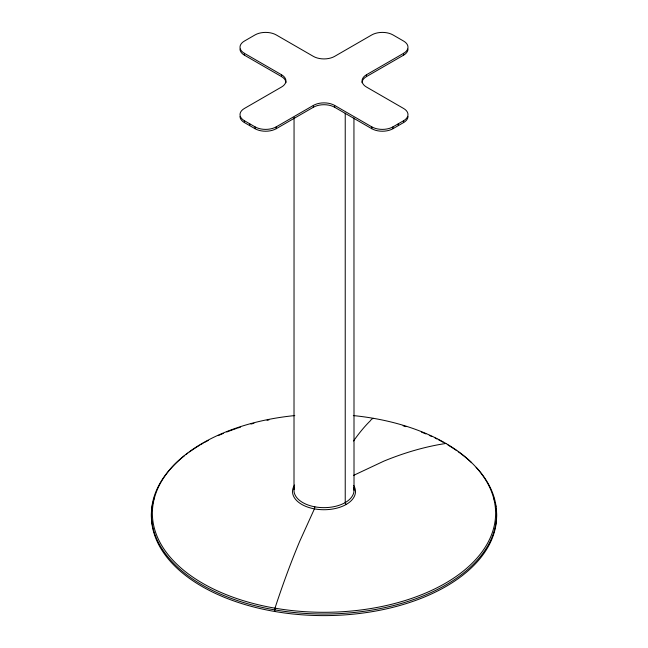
<?xml version="1.0" encoding="UTF-8"?>
<svg xmlns="http://www.w3.org/2000/svg" width="648" height="648" viewBox="0 0 648 648"><rect width="100%" height="100%" fill="white"/><g stroke="black" fill="none" stroke-linecap="round" stroke-linejoin="round"><path stroke-width="0.97" d="M294.006 489.613L294.054 117.353M274.687 611.461L274.882 608.432L277.514 600.518A430.758 99.023 -80.4 0 1 299.635 541.485L314.418 508.866L314.863 506.833M274.679 609.865L274.817 608.715M244.401 53.322L281.548 74.771A15.009 8.667 0 0 1 281.548 87.018L244.401 108.467A15.009 8.667 0 0 0 244.401 120.722L255.012 126.854A15.009 8.667 0 0 0 276.242 126.854L313.389 105.405A15.009 8.667 0 0 1 334.611 105.405L371.758 126.854A15.009 8.667 0 0 0 392.988 126.854L403.599 120.722A15.009 8.667 0 0 0 403.599 108.467L366.452 87.018A15.009 8.667 0 0 1 366.452 74.771L403.599 53.322A15.009 8.667 0 0 0 403.599 41.067L392.988 34.935A15.009 8.667 0 0 0 371.758 34.935L334.611 56.384A15.009 8.667 0 0 1 313.389 56.384L276.242 34.935A15.009 8.667 0 0 0 255.012 34.935L244.401 41.067A15.009 8.667 0 0 0 244.401 53.322L244.401 55.161L281.548 76.602A15.009 8.667 0 0 1 285.946 82.733M240.003 116.438A15.009 8.667 0 0 0 244.401 122.561L255.012 128.693A15.009 8.667 0 0 0 276.242 128.693L313.389 107.244A15.009 8.667 0 0 1 334.611 107.244L371.758 128.693A15.009 8.667 0 0 0 392.988 128.693L403.599 122.561A15.009 8.667 0 0 0 407.997 116.438M362.054 82.733A15.009 8.667 0 0 1 366.452 76.602L403.599 55.161A15.009 8.667 0 0 0 407.997 49.029M353.606 475.365L383.908 461.117A430.758 248.702 -60 0 1 439.482 444.52L445.889 443.451M373.24 418.308C373.912 418.47 371.466 418.462 370.486 420.641A430.758 99.023 -80.4 0 0 353.549 440.988M403.599 53.322L403.599 55.161M403.599 120.722L403.599 122.561M398.293 123.784L398.293 125.623M392.988 126.854L392.988 128.693M371.758 126.854L371.758 128.693M366.452 74.771L366.452 76.602M353.946 117.92L354.019 490.293M345.23 113.149L345.23 502.581A1.499 0.867 60 0 0 346.267 504.403M334.611 105.405L334.611 107.244M313.389 105.405L313.389 107.244M281.548 74.771L281.548 76.602M276.242 126.854L276.242 128.693M255.012 126.854L255.012 128.693M249.707 123.784L249.707 125.623M244.401 120.722L244.401 122.561M244.401 55.161A15.009 8.667 0 0 1 240.003 49.029M496.174 508.866A172.611 99.654 0 0 1 323.668 615.616A172.611 99.654 0 0 1 151.875 508.478M152.013 507.514A172.611 99.654 0 0 1 153.163 501.714M153.673 499.794A172.611 99.654 0 0 1 154.564 496.927M493.557 497.3A172.611 99.654 0 0 1 494.432 500.175M495.372 504.023A172.611 99.654 0 0 1 495.898 506.922M353.638 487.571A30.019 17.334 0 0 1 323.676 507.651A30.019 17.334 0 0 1 294.467 487.207M353.687 485.49A31.485 18.176 0 0 1 323.571 509.725A31.485 18.176 0 0 1 294.613 485.028M476.15 467.297A172.611 99.654 0 0 1 427.235 594.232A172.611 99.654 0 0 1 202.549 585.176A172.611 99.654 0 0 1 184.648 455.552M186.211 454.337A172.611 99.654 0 0 1 187.807 453.138M189.435 451.948A172.611 99.654 0 0 1 199.819 445.144M200.637 444.658A172.611 99.654 0 0 1 203.14 443.208M204.833 442.26A172.611 99.654 0 0 1 208.291 440.413M218.141 435.642A172.611 99.654 0 0 1 223.301 433.423M226.808 432.005A172.611 99.654 0 0 1 236.771 428.369M237.695 428.053A172.611 99.654 0 0 1 240.497 427.145M251.003 424.059A172.611 99.654 0 0 1 253.927 423.282M267.041 420.285A172.611 99.654 0 0 1 268.896 419.92M403.096 425.785A172.611 99.654 0 0 1 405.94 426.651M421.492 432.119A172.611 99.654 0 0 1 425.866 433.909M429.292 435.391A172.611 99.654 0 0 1 431.827 436.541M435.14 438.113A172.611 99.654 0 0 1 436.93 438.996M438.704 439.887A172.611 99.654 0 0 1 443.046 442.195M448.06 445.071A172.611 99.654 0 0 1 456.719 450.644M458.217 451.697A172.611 99.654 0 0 1 471.606 462.704M353.33 415.579A171.631 99.087 0 0 1 467.459 567.599A171.631 99.087 0 0 1 180.476 567.551A171.631 99.087 0 0 1 294.783 415.57"/></g></svg>
